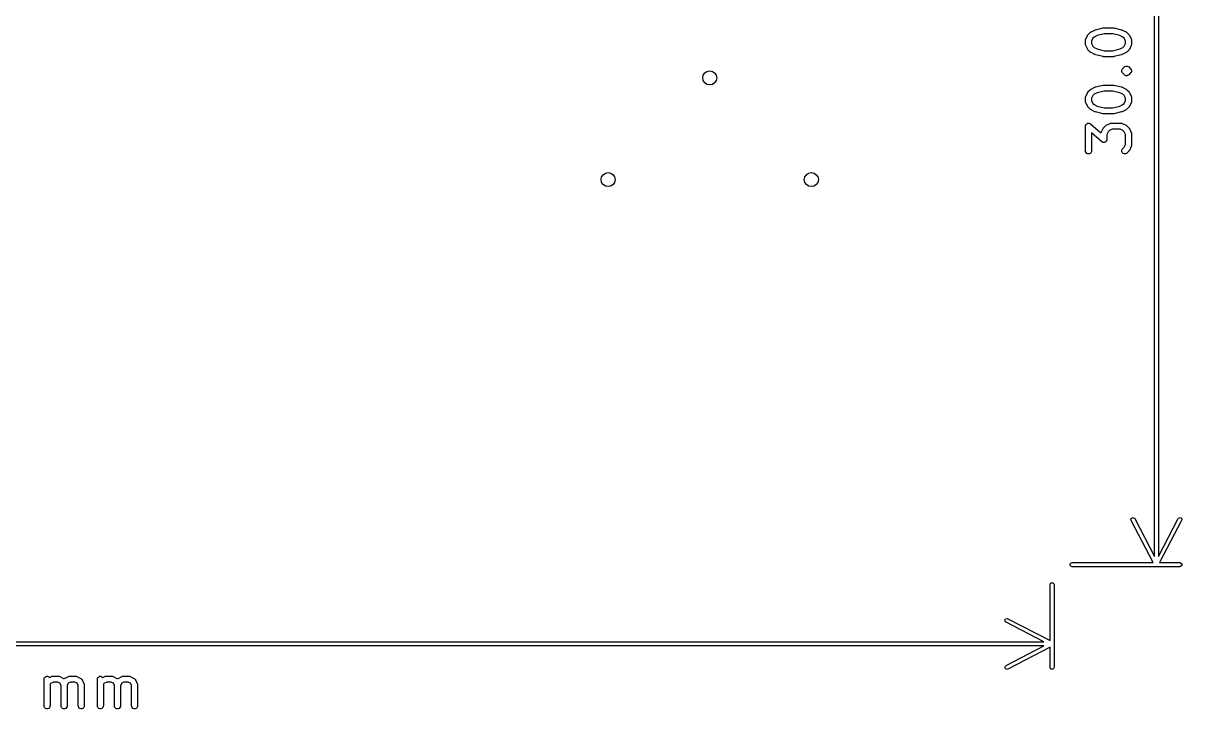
# Model space of a CAD drawing. Extents: x 5.31 to 7.6, y -5.23 to -3.91.
# Drawn here: x 6.463 to 7.603, y -5.233 to -4.559 of the extents above; entities that cross this region are included whole.
import ezdxf

# ---------------------------------------------------------------- set-up
doc = ezdxf.new("R2010")
doc.units = 0
doc.header["$MEASUREMENT"] = 0
doc.layers.add('BLACK', color=7, linetype='CONTINUOUS')

msp = doc.modelspace()

# ---------------------------------------------------------------- linework, layer by layer
at = {"layer": 'BLACK', "linetype": 'CONTINUOUS'}
for p, q in [((7.576, -5.0831), (7.576, -3.918)), ((7.58, -3.918), (7.58, -5.0831)), ((7.5086, -4.5742), (7.5105, -4.5705)), ((7.5105, -4.5705), (7.5107, -4.5702)), ((7.5107, -4.5701), (7.5108, -4.57)), ((7.5107, -4.5702), (7.5107, -4.5701)), ((7.5107, -4.5702), (7.5107, -4.5702)), ((7.5108, -4.57), (7.5109, -4.5699)), ((7.5109, -4.5699), (7.511, -4.5697)), ((7.511, -4.5697), (7.5129, -4.5678)), ((7.5129, -4.5678), (7.5131, -4.5676)), ((7.5131, -4.5676), (7.5132, -4.5676)), ((7.5132, -4.5676), (7.5133, -4.5675)), ((7.5133, -4.5675), (7.5134, -4.5675)), ((7.5134, -4.5674), (7.5137, -4.5673)), ((7.5134, -4.5675), (7.5134, -4.5674)), ((7.5137, -4.5673), (7.5174, -4.5654)), ((7.5198, -4.5708), (7.5168, -4.5723)), ((7.5174, -4.5654), (7.5175, -4.5654)), ((7.5175, -4.5654), (7.5177, -4.5653)), ((7.5175, -4.5654), (7.5175, -4.5654)), ((7.5177, -4.5653), (7.518, -4.5652)), ((7.518, -4.5652), (7.5255, -4.5633)), ((7.518, -4.5652), (7.518, -4.5652)), ((7.518, -4.5652), (7.518, -4.5652)), ((7.5266, -4.5691), (7.5198, -4.5708)), ((7.5255, -4.5633), (7.5256, -4.5633)), ((7.5256, -4.5633), (7.5257, -4.5633)), ((7.5257, -4.5633), (7.5259, -4.5633)), ((7.5259, -4.5633), (7.5261, -4.5632)), ((7.5261, -4.5632), (7.5262, -4.5632)), ((7.5262, -4.5632), (7.5263, -4.5632)), ((7.5263, -4.5632), (7.5356, -4.5632)), ((7.5353, -4.5691), (7.5266, -4.5691)), ((7.5421, -4.5708), (7.5353, -4.5691)), ((7.5356, -4.5632), (7.5357, -4.5632)), ((7.5357, -4.5632), (7.5358, -4.5632)), ((7.5358, -4.5632), (7.536, -4.5633)), ((7.536, -4.5633), (7.5362, -4.5633)), ((7.5362, -4.5633), (7.5362, -4.5633)), ((7.5362, -4.5633), (7.5363, -4.5633)), ((7.5363, -4.5633), (7.5438, -4.5652)), ((7.5451, -4.5723), (7.5421, -4.5708)), ((7.5438, -4.5652), (7.5439, -4.5652)), ((7.5439, -4.5652), (7.5439, -4.5652)), ((7.5439, -4.5652), (7.5442, -4.5653)), ((7.5442, -4.5653), (7.5444, -4.5654)), ((7.5444, -4.5654), (7.5444, -4.5654)), ((7.5444, -4.5654), (7.5445, -4.5654)), ((7.5445, -4.5654), (7.5482, -4.5673)), ((7.5482, -4.5673), (7.5484, -4.5674)), ((7.5484, -4.5674), (7.5485, -4.5675)), ((7.5485, -4.5675), (7.5486, -4.5675)), ((7.5486, -4.5675), (7.5487, -4.5676)), ((7.5487, -4.5676), (7.5487, -4.5676)), ((7.5487, -4.5676), (7.549, -4.5678)), ((7.549, -4.5678), (7.5508, -4.5697)), ((7.5508, -4.5697), (7.551, -4.5699)), ((7.551, -4.5699), (7.5511, -4.57)), ((7.5511, -4.57), (7.5511, -4.5701)), ((7.5511, -4.5701), (7.5512, -4.5702)), ((7.5512, -4.5702), (7.5512, -4.5702)), ((7.5512, -4.5702), (7.5514, -4.5705)), ((7.5514, -4.5705), (7.5533, -4.5742)), ((7.5083, -4.5755), (7.5084, -4.575)), ((7.5083, -4.5793), (7.5083, -4.5755)), ((7.5084, -4.5799), (7.5083, -4.5793)), ((7.5084, -4.5748), (7.5086, -4.5742)), ((7.5084, -4.5749), (7.5084, -4.5748)), ((7.5084, -4.575), (7.5084, -4.5749)), ((7.5084, -4.58), (7.5084, -4.5799)), ((7.5084, -4.5801), (7.5084, -4.58)), ((7.5086, -4.5806), (7.5084, -4.5801)), ((7.5105, -4.5844), (7.5086, -4.5806)), ((7.5156, -4.5735), (7.5142, -4.5762)), ((7.5142, -4.5762), (7.5142, -4.5786)), ((7.5142, -4.5786), (7.5156, -4.5813)), ((7.5168, -4.5723), (7.5156, -4.5735)), ((7.5156, -4.5813), (7.5168, -4.5825)), ((7.5168, -4.5825), (7.5198, -4.584)), ((7.5421, -4.584), (7.5451, -4.5825)), ((7.5463, -4.5735), (7.5451, -4.5723)), ((7.5451, -4.5825), (7.5463, -4.5813)), ((7.5477, -4.5762), (7.5463, -4.5735)), ((7.5463, -4.5813), (7.5477, -4.5786)), ((7.5477, -4.5786), (7.5477, -4.5762)), ((7.5533, -4.5806), (7.5514, -4.5844)), ((7.5533, -4.5742), (7.5535, -4.5748)), ((7.5535, -4.5801), (7.5533, -4.5806)), ((7.5535, -4.5748), (7.5535, -4.5749)), ((7.5535, -4.5749), (7.5535, -4.575)), ((7.5535, -4.575), (7.5536, -4.5755)), ((7.5536, -4.5793), (7.5535, -4.5799)), ((7.5535, -4.5799), (7.5535, -4.58)), ((7.5535, -4.58), (7.5535, -4.5801)), ((7.5536, -4.5755), (7.5536, -4.5793)), ((7.5107, -4.5846), (7.5105, -4.5844)), ((7.5107, -4.5847), (7.5107, -4.5846)), ((7.5107, -4.5848), (7.5107, -4.5847)), ((7.5108, -4.5849), (7.5107, -4.5848)), ((7.5109, -4.5849), (7.5108, -4.5849)), ((7.511, -4.5851), (7.5109, -4.5849)), ((7.5129, -4.587), (7.511, -4.5851)), ((7.5131, -4.5872), (7.5129, -4.587)), ((7.5132, -4.5872), (7.5131, -4.5872)), ((7.5133, -4.5873), (7.5132, -4.5872)), ((7.5134, -4.5874), (7.5133, -4.5873)), ((7.5137, -4.5876), (7.5134, -4.5874)), ((7.5134, -4.5874), (7.5134, -4.5874)), ((7.5174, -4.5894), (7.5137, -4.5876)), ((7.5175, -4.5894), (7.5174, -4.5894)), ((7.5175, -4.5895), (7.5175, -4.5894)), ((7.5177, -4.5895), (7.5175, -4.5895)), ((7.518, -4.5896), (7.5177, -4.5895)), ((7.518, -4.5897), (7.518, -4.5896)), ((7.518, -4.5896), (7.518, -4.5896)), ((7.5255, -4.5915), (7.518, -4.5897)), ((7.5198, -4.584), (7.5266, -4.5857)), ((7.5256, -4.5915), (7.5255, -4.5915)), ((7.5257, -4.5916), (7.5256, -4.5915)), ((7.5259, -4.5916), (7.5257, -4.5916)), ((7.5261, -4.5916), (7.5259, -4.5916)), ((7.5262, -4.5916), (7.5261, -4.5916)), ((7.5263, -4.5916), (7.5262, -4.5916)), ((7.5356, -4.5916), (7.5263, -4.5916)), ((7.5266, -4.5857), (7.5353, -4.5857)), ((7.5353, -4.5857), (7.5421, -4.584)), ((7.5357, -4.5916), (7.5356, -4.5916)), ((7.5358, -4.5916), (7.5357, -4.5916)), ((7.536, -4.5916), (7.5358, -4.5916)), ((7.5362, -4.5916), (7.536, -4.5916)), ((7.5363, -4.5915), (7.5362, -4.5915)), ((7.5362, -4.5915), (7.5362, -4.5916)), ((7.5438, -4.5897), (7.5363, -4.5915)), ((7.5439, -4.5896), (7.5438, -4.5897)), ((7.5442, -4.5895), (7.5439, -4.5896)), ((7.5439, -4.5896), (7.5439, -4.5896)), ((7.5444, -4.5895), (7.5442, -4.5895)), ((7.5445, -4.5894), (7.5444, -4.5894)), ((7.5444, -4.5894), (7.5444, -4.5895)), ((7.5482, -4.5876), (7.5445, -4.5894)), ((7.5484, -4.5874), (7.5482, -4.5876)), ((7.5485, -4.5874), (7.5484, -4.5874)), ((7.5486, -4.5873), (7.5485, -4.5874)), ((7.5487, -4.5872), (7.5486, -4.5873)), ((7.549, -4.587), (7.5487, -4.5872)), ((7.5487, -4.5872), (7.5487, -4.5872)), ((7.5508, -4.5851), (7.549, -4.587)), ((7.551, -4.5849), (7.5508, -4.5851)), ((7.5511, -4.5849), (7.551, -4.5849)), ((7.5512, -4.5847), (7.5511, -4.5848)), ((7.5511, -4.5848), (7.5511, -4.5849)), ((7.5514, -4.5844), (7.5512, -4.5846)), ((7.5512, -4.5846), (7.5512, -4.5847)), ((7.544, -4.605), (7.5443, -4.6042)), ((7.544, -4.6061), (7.544, -4.605)), ((7.5443, -4.6042), (7.5444, -4.6039)), ((7.5444, -4.6039), (7.5448, -4.6035)), ((7.5444, -4.6039), (7.5444, -4.6039)), ((7.5448, -4.6035), (7.5467, -4.6016)), ((7.5467, -4.6016), (7.5471, -4.6012)), ((7.5471, -4.6012), (7.5482, -4.6008)), ((7.5482, -4.6008), (7.5493, -4.6008)), ((7.5493, -4.6008), (7.5504, -4.6012)), ((7.5504, -4.6012), (7.5504, -4.6012)), ((7.5504, -4.6012), (7.5508, -4.6016)), ((7.5508, -4.6016), (7.5527, -4.6035)), ((7.5527, -4.6035), (7.5531, -4.6039)), ((7.5531, -4.6039), (7.5532, -4.6042)), ((7.5532, -4.6042), (7.5535, -4.605)), ((7.5535, -4.605), (7.5535, -4.6061)), ((7.5444, -4.6072), (7.544, -4.6061)), ((7.5448, -4.6076), (7.5444, -4.6072)), ((7.5444, -4.6072), (7.5444, -4.6072)), ((7.5467, -4.6095), (7.5448, -4.6076)), ((7.5471, -4.6099), (7.5467, -4.6095)), ((7.5482, -4.6103), (7.5471, -4.6099)), ((7.5493, -4.6103), (7.5482, -4.6103)), ((7.5504, -4.6099), (7.5493, -4.6103)), ((7.5508, -4.6095), (7.5504, -4.6099)), ((7.5527, -4.6076), (7.5508, -4.6095)), ((7.5531, -4.6072), (7.5527, -4.6076)), ((7.5535, -4.6061), (7.5531, -4.6072)), ((7.5086, -4.6305), (7.5105, -4.6267)), ((7.5105, -4.6267), (7.5107, -4.6265)), ((7.5107, -4.6263), (7.5108, -4.6262)), ((7.5107, -4.6264), (7.5107, -4.6263)), ((7.5107, -4.6265), (7.5107, -4.6264)), ((7.5108, -4.6262), (7.5109, -4.6262)), ((7.5109, -4.6262), (7.511, -4.6259)), ((7.511, -4.6259), (7.5129, -4.6241)), ((7.5129, -4.6241), (7.5131, -4.6239)), ((7.5131, -4.6239), (7.5132, -4.6238)), ((7.5132, -4.6238), (7.5133, -4.6238)), ((7.5133, -4.6238), (7.5134, -4.6237)), ((7.5134, -4.6237), (7.5137, -4.6235)), ((7.5134, -4.6237), (7.5134, -4.6237)), ((7.5137, -4.6235), (7.5174, -4.6216)), ((7.5168, -4.6286), (7.5156, -4.6298)), ((7.5198, -4.6271), (7.5168, -4.6286)), ((7.5174, -4.6216), (7.5175, -4.6216)), ((7.5175, -4.6216), (7.5177, -4.6215)), ((7.5175, -4.6216), (7.5175, -4.6216)), ((7.5177, -4.6215), (7.518, -4.6214)), ((7.518, -4.6214), (7.5255, -4.6195)), ((7.518, -4.6214), (7.518, -4.6214)), ((7.518, -4.6214), (7.518, -4.6214)), ((7.5266, -4.6254), (7.5198, -4.6271)), ((7.5255, -4.6195), (7.5256, -4.6195)), ((7.5256, -4.6195), (7.5257, -4.6195)), ((7.5257, -4.6195), (7.5259, -4.6195)), ((7.5259, -4.6195), (7.5261, -4.6195)), ((7.5261, -4.6195), (7.5262, -4.6195)), ((7.5262, -4.6195), (7.5263, -4.6195)), ((7.5263, -4.6195), (7.5356, -4.6195)), ((7.5353, -4.6254), (7.5266, -4.6254)), ((7.5421, -4.6271), (7.5353, -4.6254)), ((7.5356, -4.6195), (7.5357, -4.6195)), ((7.5357, -4.6195), (7.5358, -4.6195)), ((7.5358, -4.6195), (7.536, -4.6195)), ((7.536, -4.6195), (7.5362, -4.6195)), ((7.5362, -4.6195), (7.5362, -4.6195)), ((7.5362, -4.6195), (7.5363, -4.6195)), ((7.5363, -4.6195), (7.5438, -4.6214)), ((7.5451, -4.6286), (7.5421, -4.6271)), ((7.5438, -4.6214), (7.5439, -4.6214)), ((7.5439, -4.6214), (7.5439, -4.6214)), ((7.5439, -4.6214), (7.5442, -4.6215)), ((7.5442, -4.6215), (7.5444, -4.6216)), ((7.5444, -4.6216), (7.5444, -4.6216)), ((7.5444, -4.6216), (7.5445, -4.6216)), ((7.5445, -4.6216), (7.5482, -4.6235)), ((7.5463, -4.6298), (7.5451, -4.6286)), ((7.5482, -4.6235), (7.5484, -4.6237)), ((7.5484, -4.6237), (7.5485, -4.6237)), ((7.5485, -4.6237), (7.5486, -4.6238)), ((7.5486, -4.6238), (7.5487, -4.6238)), ((7.5487, -4.6238), (7.5487, -4.6239)), ((7.5487, -4.6239), (7.549, -4.6241)), ((7.549, -4.6241), (7.5508, -4.6259)), ((7.5508, -4.6259), (7.551, -4.6262)), ((7.551, -4.6262), (7.5511, -4.6262)), ((7.5511, -4.6262), (7.5511, -4.6263)), ((7.5511, -4.6263), (7.5512, -4.6264)), ((7.5512, -4.6264), (7.5512, -4.6265)), ((7.5512, -4.6265), (7.5514, -4.6267)), ((7.5514, -4.6267), (7.5533, -4.6305)), ((7.5083, -4.6318), (7.5084, -4.6312)), ((7.5083, -4.6355), (7.5083, -4.6318)), ((7.5084, -4.6361), (7.5083, -4.6355)), ((7.5084, -4.631), (7.5086, -4.6305)), ((7.5084, -4.6311), (7.5084, -4.631)), ((7.5084, -4.6312), (7.5084, -4.6311)), ((7.5084, -4.6362), (7.5084, -4.6361)), ((7.5084, -4.6363), (7.5084, -4.6362)), ((7.5086, -4.6369), (7.5084, -4.6363)), ((7.5105, -4.6406), (7.5086, -4.6369)), ((7.5156, -4.6298), (7.5142, -4.6325)), ((7.5142, -4.6325), (7.5142, -4.6348)), ((7.5142, -4.6348), (7.5156, -4.6375)), ((7.5156, -4.6375), (7.5168, -4.6387)), ((7.5168, -4.6387), (7.5198, -4.6402)), ((7.5421, -4.6402), (7.5451, -4.6387)), ((7.5451, -4.6387), (7.5463, -4.6375)), ((7.5477, -4.6325), (7.5463, -4.6298)), ((7.5463, -4.6375), (7.5477, -4.6348)), ((7.5477, -4.6348), (7.5477, -4.6325)), ((7.5533, -4.6369), (7.5514, -4.6406)), ((7.5533, -4.6305), (7.5535, -4.631)), ((7.5535, -4.6363), (7.5533, -4.6369)), ((7.5535, -4.631), (7.5535, -4.6311)), ((7.5535, -4.6311), (7.5535, -4.6312)), ((7.5535, -4.6312), (7.5536, -4.6318)), ((7.5536, -4.6355), (7.5535, -4.6361)), ((7.5535, -4.6361), (7.5535, -4.6362)), ((7.5535, -4.6362), (7.5535, -4.6363)), ((7.5536, -4.6318), (7.5536, -4.6355)), ((7.5107, -4.6409), (7.5105, -4.6406)), ((7.5107, -4.641), (7.5107, -4.6409)), ((7.5107, -4.6409), (7.5107, -4.6409)), ((7.5108, -4.6411), (7.5107, -4.641)), ((7.5109, -4.6411), (7.5108, -4.6411)), ((7.511, -4.6414), (7.5109, -4.6411)), ((7.5129, -4.6432), (7.511, -4.6414)), ((7.5131, -4.6434), (7.5129, -4.6432)), ((7.5132, -4.6435), (7.5131, -4.6434)), ((7.5133, -4.6435), (7.5132, -4.6435)), ((7.5134, -4.6436), (7.5133, -4.6435)), ((7.5137, -4.6438), (7.5134, -4.6436)), ((7.5134, -4.6436), (7.5134, -4.6436)), ((7.5174, -4.6457), (7.5137, -4.6438)), ((7.5175, -4.6457), (7.5174, -4.6457)), ((7.5177, -4.6458), (7.5175, -4.6457)), ((7.5175, -4.6457), (7.5175, -4.6457)), ((7.518, -4.6459), (7.5177, -4.6458)), ((7.5255, -4.6478), (7.518, -4.6459)), ((7.518, -4.6459), (7.518, -4.6459)), ((7.518, -4.6459), (7.518, -4.6459)), ((7.5198, -4.6402), (7.5266, -4.642)), ((7.5256, -4.6478), (7.5255, -4.6478)), ((7.5257, -4.6478), (7.5256, -4.6478)), ((7.5259, -4.6478), (7.5257, -4.6478)), ((7.5261, -4.6479), (7.5259, -4.6478)), ((7.5262, -4.6479), (7.5261, -4.6479)), ((7.5263, -4.6479), (7.5262, -4.6479)), ((7.5356, -4.6479), (7.5263, -4.6479)), ((7.5266, -4.642), (7.5353, -4.642)), ((7.5353, -4.642), (7.5421, -4.6402)), ((7.5357, -4.6479), (7.5356, -4.6479)), ((7.5358, -4.6479), (7.5357, -4.6479)), ((7.536, -4.6478), (7.5358, -4.6479)), ((7.5362, -4.6478), (7.536, -4.6478)), ((7.5363, -4.6478), (7.5362, -4.6478)), ((7.5362, -4.6478), (7.5362, -4.6478)), ((7.5438, -4.6459), (7.5363, -4.6478)), ((7.5439, -4.6459), (7.5438, -4.6459)), ((7.5442, -4.6458), (7.5439, -4.6459)), ((7.5439, -4.6459), (7.5439, -4.6459)), ((7.5444, -4.6457), (7.5442, -4.6458)), ((7.5445, -4.6457), (7.5444, -4.6457)), ((7.5444, -4.6457), (7.5444, -4.6457)), ((7.5482, -4.6438), (7.5445, -4.6457)), ((7.5484, -4.6436), (7.5482, -4.6438)), ((7.5485, -4.6436), (7.5484, -4.6436)), ((7.5486, -4.6435), (7.5485, -4.6436)), ((7.5487, -4.6435), (7.5486, -4.6435)), ((7.549, -4.6432), (7.5487, -4.6434)), ((7.5487, -4.6434), (7.5487, -4.6435)), ((7.5508, -4.6414), (7.549, -4.6432)), ((7.551, -4.6411), (7.5508, -4.6414)), ((7.5511, -4.6411), (7.551, -4.6411)), ((7.5512, -4.6409), (7.5511, -4.641)), ((7.5511, -4.641), (7.5511, -4.6411)), ((7.5514, -4.6406), (7.5512, -4.6409)), ((7.5512, -4.6409), (7.5512, -4.6409)), ((7.5083, -4.6596), (7.5083, -4.6595)), ((7.5083, -4.6595), (7.5084, -4.6595)), ((7.5083, -4.6599), (7.5083, -4.6596)), ((7.5083, -4.6843), (7.5083, -4.6599)), ((7.5084, -4.6593), (7.5085, -4.6589)), ((7.5084, -4.6595), (7.5084, -4.6593)), ((7.5085, -4.6589), (7.5087, -4.6584)), ((7.5087, -4.6584), (7.5088, -4.6584)), ((7.5088, -4.6583), (7.5091, -4.6579)), ((7.5088, -4.6584), (7.5088, -4.6583)), ((7.5091, -4.6579), (7.5095, -4.6576)), ((7.5095, -4.6576), (7.5095, -4.6575)), ((7.5095, -4.6575), (7.5096, -4.6575)), ((7.5096, -4.6575), (7.5101, -4.6573)), ((7.5101, -4.6573), (7.5105, -4.6571)), ((7.5105, -4.6571), (7.5106, -4.657)), ((7.5106, -4.657), (7.5107, -4.657)), ((7.5107, -4.657), (7.5112, -4.657)), ((7.5112, -4.657), (7.5116, -4.657)), ((7.5116, -4.657), (7.5117, -4.657)), ((7.5117, -4.657), (7.5118, -4.657)), ((7.5118, -4.657), (7.5123, -4.6572)), ((7.5123, -4.6572), (7.5127, -4.6573)), ((7.5127, -4.6573), (7.5128, -4.6574)), ((7.5128, -4.6574), (7.5129, -4.6575)), ((7.5129, -4.6575), (7.513, -4.6575)), ((7.513, -4.6575), (7.5132, -4.6577)), ((7.5132, -4.6577), (7.5234, -4.6666)), ((7.5236, -4.6661), (7.5255, -4.6623)), ((7.5255, -4.6623), (7.5256, -4.6621)), ((7.5256, -4.6621), (7.5257, -4.662)), ((7.5257, -4.6619), (7.5258, -4.6618)), ((7.5257, -4.662), (7.5257, -4.6619)), ((7.5258, -4.6618), (7.5259, -4.6618)), ((7.5259, -4.6618), (7.526, -4.6616)), ((7.526, -4.6616), (7.5279, -4.6597)), ((7.5279, -4.6597), (7.5281, -4.6595)), ((7.5281, -4.6595), (7.5282, -4.6594)), ((7.5282, -4.6594), (7.5283, -4.6594)), ((7.5283, -4.6594), (7.5284, -4.6593)), ((7.5284, -4.6593), (7.5287, -4.6591)), ((7.5284, -4.6593), (7.5284, -4.6593)), ((7.5287, -4.6591), (7.5324, -4.6573)), ((7.5345, -4.6629), (7.5318, -4.6642)), ((7.5324, -4.6573), (7.533, -4.6571)), ((7.533, -4.6571), (7.5331, -4.6571)), ((7.5331, -4.6571), (7.5332, -4.657)), ((7.5332, -4.657), (7.5338, -4.657)), ((7.5338, -4.657), (7.5431, -4.657)), ((7.5424, -4.6629), (7.5345, -4.6629)), ((7.5451, -4.6642), (7.5424, -4.6629)), ((7.5431, -4.657), (7.5437, -4.657)), ((7.5437, -4.657), (7.5438, -4.6571)), ((7.5438, -4.6571), (7.5439, -4.6571)), ((7.5439, -4.6571), (7.5445, -4.6573)), ((7.5445, -4.6573), (7.5482, -4.6591)), ((7.5482, -4.6591), (7.5484, -4.6593)), ((7.5484, -4.6593), (7.5485, -4.6593)), ((7.5485, -4.6593), (7.5486, -4.6594)), ((7.5486, -4.6594), (7.5487, -4.6594)), ((7.5487, -4.6594), (7.5487, -4.6595)), ((7.5487, -4.6595), (7.549, -4.6597)), ((7.549, -4.6597), (7.5508, -4.6616)), ((7.5508, -4.6616), (7.551, -4.6618)), ((7.551, -4.6618), (7.5511, -4.6618)), ((7.5511, -4.6618), (7.5511, -4.6619)), ((7.5511, -4.6619), (7.5512, -4.662)), ((7.5512, -4.662), (7.5512, -4.6621)), ((7.5512, -4.6621), (7.5514, -4.6623)), ((7.5514, -4.6623), (7.5533, -4.6661)), ((7.5243, -4.6753), (7.5142, -4.6664)), ((7.5142, -4.6664), (7.5142, -4.6843)), ((7.5234, -4.6666), (7.5236, -4.6661)), ((7.529, -4.674), (7.5288, -4.6745)), ((7.5292, -4.6736), (7.529, -4.674)), ((7.5306, -4.6654), (7.5292, -4.6681)), ((7.5292, -4.6681), (7.5292, -4.673)), ((7.5292, -4.673), (7.5292, -4.6733)), ((7.5292, -4.6733), (7.5292, -4.6734)), ((7.5292, -4.6734), (7.5292, -4.6735)), ((7.5292, -4.6735), (7.5292, -4.6736)), ((7.5318, -4.6642), (7.5306, -4.6654)), ((7.5463, -4.6654), (7.5451, -4.6642)), ((7.5477, -4.6681), (7.5463, -4.6654)), ((7.5477, -4.678), (7.5477, -4.6681)), ((7.5533, -4.6661), (7.5535, -4.6666)), ((7.5535, -4.6666), (7.5535, -4.6667)), ((7.5535, -4.6667), (7.5535, -4.6668)), ((7.5535, -4.6668), (7.5536, -4.6674)), ((7.5536, -4.6674), (7.5536, -4.6787)), ((7.5084, -4.6849), (7.5083, -4.6843)), ((7.5088, -4.6859), (7.5084, -4.6849)), ((7.5142, -4.6849), (7.5137, -4.6859)), ((7.5142, -4.6843), (7.5142, -4.6849)), ((7.5246, -4.6754), (7.5243, -4.6753)), ((7.5246, -4.6755), (7.5246, -4.6754)), ((7.5247, -4.6755), (7.5246, -4.6755)), ((7.5248, -4.6756), (7.5247, -4.6755)), ((7.5252, -4.6757), (7.5248, -4.6756)), ((7.5257, -4.6759), (7.5252, -4.6757)), ((7.5258, -4.6759), (7.5257, -4.6759)), ((7.5259, -4.676), (7.5258, -4.6759)), ((7.5264, -4.6759), (7.5259, -4.676)), ((7.5268, -4.6759), (7.5264, -4.6759)), ((7.5269, -4.6759), (7.5268, -4.6759)), ((7.527, -4.6759), (7.5269, -4.6759)), ((7.5275, -4.6757), (7.527, -4.6759)), ((7.5279, -4.6755), (7.5275, -4.6757)), ((7.528, -4.6754), (7.5279, -4.6755)), ((7.5281, -4.6754), (7.528, -4.6754)), ((7.5284, -4.675), (7.5281, -4.6754)), ((7.5287, -4.6747), (7.5284, -4.675)), ((7.5288, -4.6746), (7.5287, -4.6747)), ((7.5288, -4.6745), (7.5288, -4.6746)), ((7.544, -4.6837), (7.5444, -4.6826)), ((7.544, -4.6849), (7.544, -4.6837)), ((7.5444, -4.6859), (7.544, -4.6849)), ((7.5444, -4.6826), (7.5448, -4.6822)), ((7.5448, -4.6822), (7.5463, -4.6807)), ((7.5463, -4.6807), (7.5477, -4.678)), ((7.5508, -4.6845), (7.549, -4.6864)), ((7.551, -4.6843), (7.5508, -4.6845)), ((7.5511, -4.6842), (7.551, -4.6843)), ((7.5512, -4.684), (7.5511, -4.6841)), ((7.5511, -4.6841), (7.5511, -4.6842)), ((7.5514, -4.6837), (7.5512, -4.684)), ((7.5512, -4.684), (7.5512, -4.684)), ((7.5533, -4.68), (7.5514, -4.6837)), ((7.5535, -4.6794), (7.5533, -4.68)), ((7.5536, -4.6787), (7.5535, -4.6792)), ((7.5535, -4.6792), (7.5535, -4.6793)), ((7.5535, -4.6793), (7.5535, -4.6794)), ((7.5096, -4.6867), (7.5088, -4.6859)), ((7.5107, -4.6872), (7.5096, -4.6867)), ((7.5118, -4.6872), (7.5107, -4.6872)), ((7.5129, -4.6867), (7.5118, -4.6872)), ((7.5137, -4.6859), (7.5129, -4.6867)), ((7.5452, -4.6867), (7.5444, -4.6859)), ((7.5463, -4.6872), (7.5452, -4.6867)), ((7.5475, -4.6872), (7.5463, -4.6872)), ((7.5485, -4.6867), (7.5475, -4.6872)), ((7.549, -4.6864), (7.5485, -4.6867)), ((7.553, -5.0469), (7.5534, -5.0455)), ((7.5532, -5.0477), (7.553, -5.0469)), ((7.5748, -5.0891), (7.5532, -5.0477)), ((7.5534, -5.0455), (7.5547, -5.0448)), ((7.5547, -5.0448), (7.5562, -5.0452)), ((7.5562, -5.0452), (7.5567, -5.0458)), ((7.5567, -5.0458), (7.576, -5.0831)), ((7.58, -5.0831), (7.5993, -5.0458)), ((7.6028, -5.0477), (7.5812, -5.0891)), ((7.5993, -5.0458), (7.5998, -5.0452)), ((7.5998, -5.0452), (7.6013, -5.0448)), ((7.6013, -5.0448), (7.6026, -5.0455)), ((7.6026, -5.0455), (7.603, -5.0469)), ((7.603, -5.0469), (7.6028, -5.0477)), ((7.4932, -5.0903), (7.4943, -5.0893)), ((7.4932, -5.0919), (7.4932, -5.0903)), ((7.4943, -5.0929), (7.4932, -5.0919)), ((7.4943, -5.0893), (7.495, -5.0891)), ((7.495, -5.0931), (7.4943, -5.0929)), ((7.495, -5.0891), (7.5748, -5.0891)), ((7.6011, -5.0931), (7.495, -5.0931)), ((7.5812, -5.0891), (7.6011, -5.0891)), ((7.6011, -5.0891), (7.6018, -5.0893)), ((7.6018, -5.0929), (7.6011, -5.0931)), ((7.6018, -5.0893), (7.6029, -5.0903)), ((7.6029, -5.0919), (7.6018, -5.0929)), ((7.6029, -5.0903), (7.6029, -5.0919)), ((7.4734, -5.1108), (7.4735, -5.11)), ((7.4734, -5.1658), (7.4734, -5.1108)), ((7.4735, -5.11), (7.4746, -5.109)), ((7.4746, -5.109), (7.4761, -5.109)), ((7.4761, -5.109), (7.4772, -5.11)), ((7.4772, -5.11), (7.4773, -5.1108)), ((7.4773, -5.1108), (7.4773, -5.1921)), ((7.429, -5.1457), (7.4297, -5.1444)), ((7.4295, -5.1472), (7.429, -5.1457)), ((7.4301, -5.1477), (7.4295, -5.1472)), ((7.4297, -5.1444), (7.4312, -5.144)), ((7.4673, -5.167), (7.4301, -5.1477)), ((7.4312, -5.144), (7.4319, -5.1442)), ((7.4319, -5.1442), (7.4734, -5.1658)), ((5.318, -5.167), (7.4673, -5.167)), ((7.4673, -5.171), (5.318, -5.171)), ((7.4301, -5.1903), (7.4673, -5.171)), ((7.4734, -5.1722), (7.4319, -5.1938)), ((7.4734, -5.1921), (7.4734, -5.1722)), ((7.429, -5.1923), (7.4295, -5.1908)), ((7.4297, -5.1936), (7.429, -5.1923)), ((7.4295, -5.1908), (7.4301, -5.1903)), ((7.4312, -5.194), (7.4297, -5.1936)), ((7.4319, -5.1938), (7.4312, -5.194)), ((7.4735, -5.1928), (7.4734, -5.1921)), ((7.4746, -5.1939), (7.4735, -5.1928)), ((7.4761, -5.1939), (7.4746, -5.1939)), ((7.4772, -5.1928), (7.4761, -5.1939)), ((7.4773, -5.1921), (7.4772, -5.1928)), ((6.4835, -5.2031), (6.484, -5.202)), ((6.4835, -5.2037), (6.4835, -5.2031)), ((6.4835, -5.2299), (6.4835, -5.2037)), ((6.484, -5.202), (6.4848, -5.2012)), ((6.4848, -5.2012), (6.4858, -5.2008)), ((6.4858, -5.2008), (6.487, -5.2008)), ((6.487, -5.2008), (6.4881, -5.2012)), ((6.4881, -5.2012), (6.4888, -5.202)), ((6.4888, -5.202), (6.4907, -5.201)), ((6.49, -5.208), (6.4894, -5.2086)), ((6.4894, -5.2086), (6.4894, -5.2299)), ((6.4927, -5.2066), (6.49, -5.208)), ((6.4907, -5.201), (6.4913, -5.2008)), ((6.4913, -5.2008), (6.4914, -5.2008)), ((6.4914, -5.2008), (6.4915, -5.2008)), ((6.4915, -5.2008), (6.492, -5.2007)), ((6.492, -5.2007), (6.4977, -5.2007)), ((6.497, -5.2066), (6.4927, -5.2066)), ((6.4992, -5.2077), (6.497, -5.2066)), ((6.4977, -5.2007), (6.4982, -5.2008)), ((6.4982, -5.2008), (6.4983, -5.2008)), ((6.4983, -5.2008), (6.4984, -5.2008)), ((6.4984, -5.2008), (6.499, -5.201)), ((6.499, -5.201), (6.5027, -5.2029)), ((6.5003, -5.21), (6.4992, -5.2077)), ((6.5003, -5.2299), (6.5003, -5.21)), ((6.5027, -5.2029), (6.5028, -5.203)), ((6.5028, -5.203), (6.5029, -5.203)), ((6.5029, -5.203), (6.5029, -5.203)), ((6.5029, -5.203), (6.5032, -5.2032)), ((6.5032, -5.2032), (6.5033, -5.2033)), ((6.5033, -5.2033), (6.5034, -5.2032)), ((6.5034, -5.2032), (6.5036, -5.203)), ((6.5036, -5.203), (6.5037, -5.203)), ((6.5037, -5.203), (6.5038, -5.2029)), ((6.5037, -5.203), (6.5037, -5.203)), ((6.5038, -5.2029), (6.5076, -5.201)), ((6.5074, -5.2077), (6.5062, -5.21)), ((6.5062, -5.21), (6.5062, -5.2299)), ((6.5096, -5.2066), (6.5074, -5.2077)), ((6.5076, -5.201), (6.5081, -5.2008)), ((6.5081, -5.2008), (6.5082, -5.2008)), ((6.5082, -5.2008), (6.5083, -5.2008)), ((6.5083, -5.2008), (6.5089, -5.2007)), ((6.5089, -5.2007), (6.5145, -5.2007)), ((6.5138, -5.2066), (6.5096, -5.2066)), ((6.5161, -5.2077), (6.5138, -5.2066)), ((6.5145, -5.2007), (6.5151, -5.2008)), ((6.5151, -5.2008), (6.5152, -5.2008)), ((6.5152, -5.2008), (6.5153, -5.2008)), ((6.5153, -5.2008), (6.5159, -5.201)), ((6.5159, -5.201), (6.5196, -5.2029)), ((6.5172, -5.21), (6.5161, -5.2077)), ((6.5172, -5.2299), (6.5172, -5.21)), ((6.5196, -5.2029), (6.5197, -5.203)), ((6.5197, -5.203), (6.5197, -5.203)), ((6.5197, -5.203), (6.5198, -5.203)), ((6.5198, -5.203), (6.5201, -5.2032)), ((6.5201, -5.2032), (6.5203, -5.2035)), ((6.5203, -5.2035), (6.5206, -5.2037)), ((6.5206, -5.2037), (6.5208, -5.204)), ((6.5208, -5.204), (6.5209, -5.2041)), ((6.5209, -5.2041), (6.5209, -5.2041)), ((6.5209, -5.2041), (6.5209, -5.2042)), ((6.5209, -5.2042), (6.5228, -5.208)), ((6.5228, -5.208), (6.523, -5.2085)), ((6.523, -5.2085), (6.523, -5.2086)), ((6.523, -5.2086), (6.5231, -5.2087)), ((6.5231, -5.2087), (6.5231, -5.2093)), ((6.5231, -5.2093), (6.5231, -5.2299)), ((6.536, -5.2031), (6.5365, -5.202)), ((6.536, -5.2037), (6.536, -5.2031)), ((6.536, -5.2299), (6.536, -5.2037)), ((6.5365, -5.202), (6.5373, -5.2012)), ((6.5373, -5.2012), (6.5383, -5.2008)), ((6.5383, -5.2008), (6.5395, -5.2008)), ((6.5395, -5.2008), (6.5405, -5.2012)), ((6.5405, -5.2012), (6.5413, -5.202)), ((6.5413, -5.202), (6.5432, -5.201)), ((6.5425, -5.208), (6.5419, -5.2086)), ((6.5419, -5.2086), (6.5419, -5.2299)), ((6.5452, -5.2066), (6.5425, -5.208)), ((6.5432, -5.201), (6.5438, -5.2008)), ((6.5438, -5.2008), (6.5439, -5.2008)), ((6.5439, -5.2008), (6.544, -5.2008)), ((6.544, -5.2008), (6.5445, -5.2007)), ((6.5445, -5.2007), (6.5502, -5.2007)), ((6.5495, -5.2066), (6.5452, -5.2066)), ((6.5517, -5.2077), (6.5495, -5.2066)), ((6.5502, -5.2007), (6.5507, -5.2008)), ((6.5507, -5.2008), (6.5508, -5.2008)), ((6.5508, -5.2008), (6.5509, -5.2008)), ((6.5509, -5.2008), (6.5515, -5.201)), ((6.5515, -5.201), (6.5552, -5.2029)), ((6.5528, -5.21), (6.5517, -5.2077)), ((6.5528, -5.2299), (6.5528, -5.21)), ((6.5552, -5.2029), (6.5553, -5.203)), ((6.5553, -5.203), (6.5554, -5.203)), ((6.5554, -5.203), (6.5554, -5.203)), ((6.5554, -5.203), (6.5557, -5.2032)), ((6.5557, -5.2032), (6.5558, -5.2033)), ((6.5558, -5.2032), (6.5561, -5.203)), ((6.5558, -5.2033), (6.5558, -5.2032)), ((6.5561, -5.203), (6.5562, -5.203)), ((6.5562, -5.203), (6.5563, -5.2029)), ((6.5562, -5.203), (6.5562, -5.203)), ((6.5563, -5.2029), (6.5601, -5.201)), ((6.5599, -5.2077), (6.5587, -5.21)), ((6.5587, -5.21), (6.5587, -5.2299)), ((6.5621, -5.2066), (6.5599, -5.2077)), ((6.5601, -5.201), (6.5606, -5.2008)), ((6.5606, -5.2008), (6.5607, -5.2008)), ((6.5607, -5.2008), (6.5608, -5.2008)), ((6.5608, -5.2008), (6.5614, -5.2007)), ((6.5614, -5.2007), (6.567, -5.2007)), ((6.5663, -5.2066), (6.5621, -5.2066)), ((6.5686, -5.2077), (6.5663, -5.2066)), ((6.567, -5.2007), (6.5676, -5.2008)), ((6.5676, -5.2008), (6.5677, -5.2008)), ((6.5677, -5.2008), (6.5678, -5.2008)), ((6.5678, -5.2008), (6.5684, -5.201)), ((6.5684, -5.201), (6.5721, -5.2029)), ((6.5697, -5.21), (6.5686, -5.2077)), ((6.5697, -5.2299), (6.5697, -5.21)), ((6.5721, -5.2029), (6.5722, -5.203)), ((6.5722, -5.203), (6.5722, -5.203)), ((6.5722, -5.203), (6.5723, -5.203)), ((6.5723, -5.203), (6.5726, -5.2032)), ((6.5726, -5.2032), (6.5728, -5.2035)), ((6.5728, -5.2035), (6.5731, -5.2037)), ((6.5731, -5.2037), (6.5733, -5.204)), ((6.5733, -5.204), (6.5733, -5.2041)), ((6.5733, -5.2041), (6.5734, -5.2041)), ((6.5734, -5.2041), (6.5734, -5.2042)), ((6.5734, -5.2042), (6.5753, -5.208)), ((6.5753, -5.208), (6.5755, -5.2085)), ((6.5755, -5.2085), (6.5755, -5.2086)), ((6.5755, -5.2086), (6.5756, -5.2087)), ((6.5756, -5.2087), (6.5756, -5.2093)), ((6.5756, -5.2093), (6.5756, -5.2299)), ((6.4835, -5.2305), (6.4835, -5.2299)), ((6.484, -5.2315), (6.4835, -5.2305)), ((6.4848, -5.2324), (6.484, -5.2315)), ((6.4858, -5.2328), (6.4848, -5.2324)), ((6.487, -5.2328), (6.4858, -5.2328)), ((6.4881, -5.2324), (6.487, -5.2328)), ((6.4889, -5.2315), (6.4881, -5.2324)), ((6.4893, -5.2305), (6.4889, -5.2315)), ((6.4894, -5.2299), (6.4893, -5.2305)), ((6.5004, -5.2305), (6.5003, -5.2299)), ((6.5008, -5.2315), (6.5004, -5.2305)), ((6.5016, -5.2324), (6.5008, -5.2315)), ((6.5027, -5.2328), (6.5016, -5.2324)), ((6.5039, -5.2328), (6.5027, -5.2328)), ((6.5049, -5.2324), (6.5039, -5.2328)), ((6.5057, -5.2315), (6.5049, -5.2324)), ((6.5062, -5.2305), (6.5057, -5.2315)), ((6.5062, -5.2299), (6.5062, -5.2305)), ((6.5173, -5.2305), (6.5172, -5.2299)), ((6.5177, -5.2315), (6.5173, -5.2305)), ((6.5185, -5.2324), (6.5177, -5.2315)), ((6.5196, -5.2328), (6.5185, -5.2324)), ((6.5207, -5.2328), (6.5196, -5.2328)), ((6.5218, -5.2324), (6.5207, -5.2328)), ((6.5226, -5.2315), (6.5218, -5.2324)), ((6.5231, -5.2305), (6.5226, -5.2315)), ((6.5231, -5.2299), (6.5231, -5.2305)), ((6.536, -5.2305), (6.536, -5.2299)), ((6.5365, -5.2315), (6.536, -5.2305)), ((6.5373, -5.2324), (6.5365, -5.2315)), ((6.5383, -5.2328), (6.5373, -5.2324)), ((6.5395, -5.2328), (6.5383, -5.2328)), ((6.5405, -5.2324), (6.5395, -5.2328)), ((6.5414, -5.2315), (6.5405, -5.2324)), ((6.5418, -5.2305), (6.5414, -5.2315)), ((6.5419, -5.2299), (6.5418, -5.2305)), ((6.5529, -5.2305), (6.5528, -5.2299)), ((6.5533, -5.2315), (6.5529, -5.2305)), ((6.5541, -5.2324), (6.5533, -5.2315)), ((6.5552, -5.2328), (6.5541, -5.2324)), ((6.5564, -5.2328), (6.5552, -5.2328)), ((6.5574, -5.2324), (6.5564, -5.2328)), ((6.5582, -5.2315), (6.5574, -5.2324)), ((6.5587, -5.2305), (6.5582, -5.2315)), ((6.5587, -5.2299), (6.5587, -5.2305)), ((6.5698, -5.2305), (6.5697, -5.2299)), ((6.5702, -5.2315), (6.5698, -5.2305)), ((6.571, -5.2324), (6.5702, -5.2315)), ((6.5721, -5.2328), (6.571, -5.2324)), ((6.5732, -5.2328), (6.5721, -5.2328)), ((6.5743, -5.2324), (6.5732, -5.2328)), ((6.5751, -5.2315), (6.5743, -5.2324)), ((6.5756, -5.2305), (6.5751, -5.2315)), ((6.5756, -5.2299), (6.5756, -5.2305))]:
    msp.add_line(p, q, dxfattribs=at)
at = {"layer": 'BLACK'}
for centre in [(7.1385, -4.6125), (7.0385, -4.7125), (7.2385, -4.7125)]:
    msp.add_circle(centre, 0.00689, dxfattribs=at)

doc.saveas('drawing.dxf')
